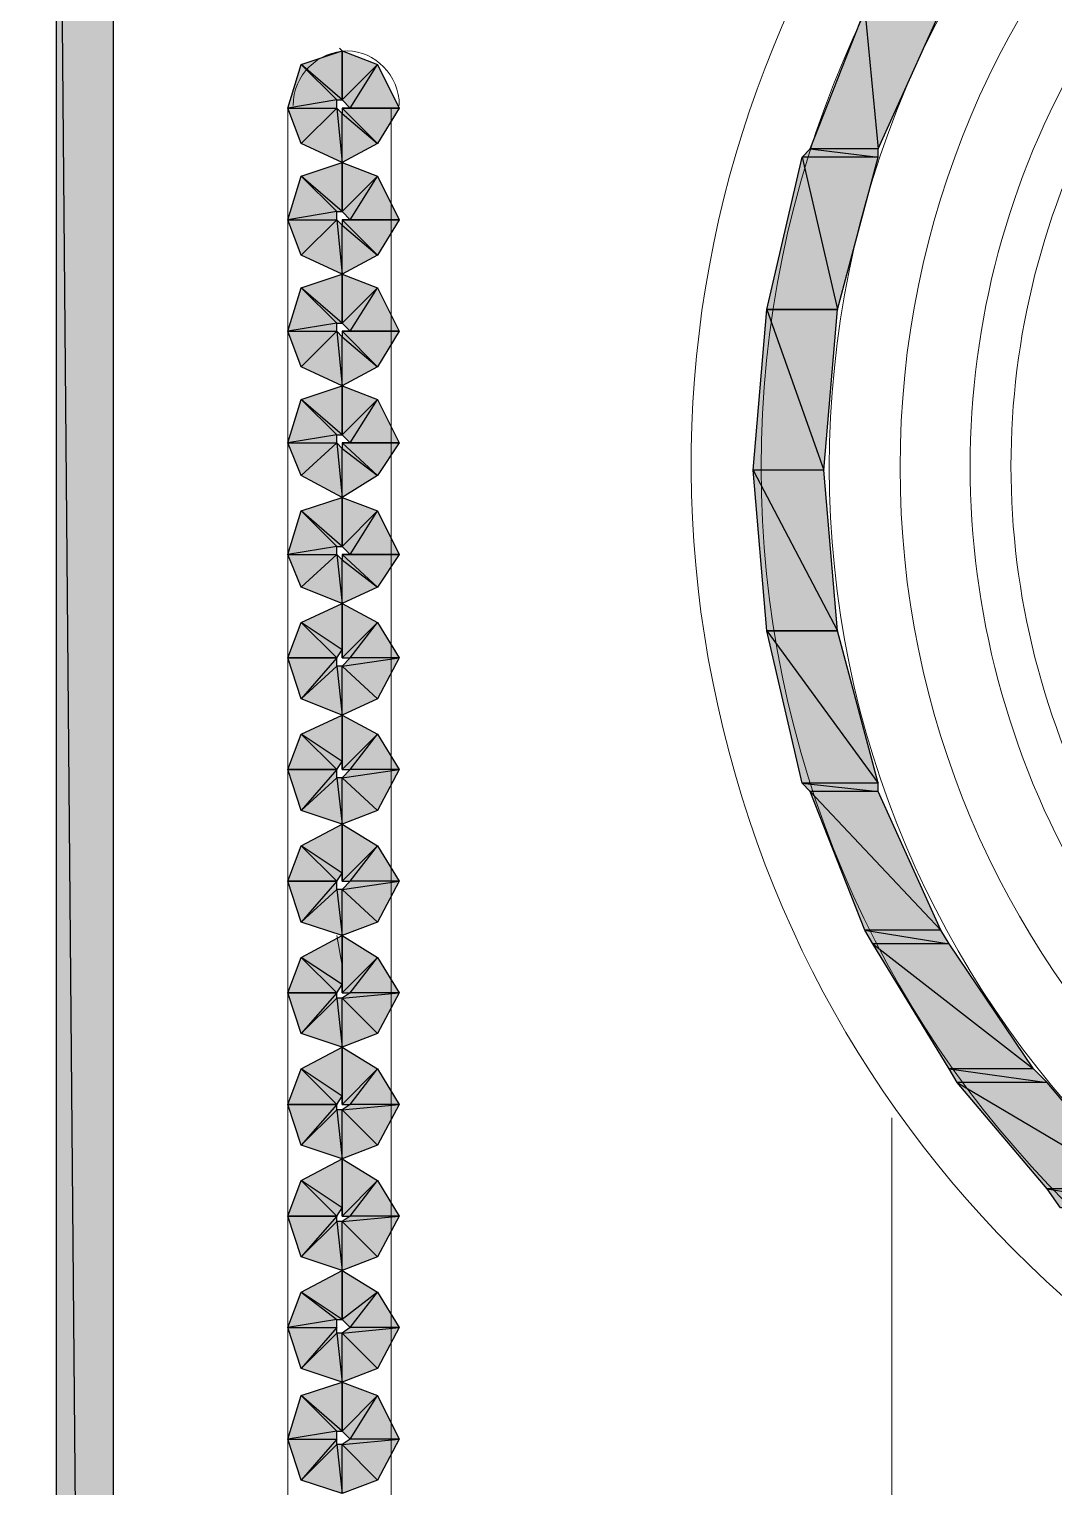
# Model space of a CAD drawing. Header units: millimetres. Extents: x 40 to 176, y -32 to 59.
# Drawn here: x 102.67 to 103.196, y 3.646 to 4.394 of the extents above; entities that cross this region are included whole.
import ezdxf

# ---------------------------------------------------------------- set-up
doc = ezdxf.new("R2010")
doc.units = ezdxf.units.MM
doc.layers.add('15 - Quadro de medição', color=6, linetype='Continuous')

msp = doc.modelspace()

# ---------------------------------------------------------------- hatches: boundary and pattern name
at = {"layer": '15 - Quadro de medição', "true_color": 0x000007}
h = msp.add_hatch(color=7, dxfattribs=at)
h.paths.add_polyline_path([(102.71339, 4.72901), (102.68406, 4.72901), (102.71339, 1.38517)])
h.paths.add_polyline_path([(102.68406, 4.72901), (102.71339, 1.38517), (102.68406, 1.38517)])
h = msp.add_hatch(color=7, dxfattribs=at)
h.paths.add_polyline_path([(103.138, 4.40357), (103.0989, 4.40357), (103.10588, 4.33233)])
h.paths.add_polyline_path([(103.0989, 4.40357), (103.10588, 4.33233), (103.07096, 4.33233)])
h = msp.add_hatch(color=7, dxfattribs=at)
h.paths.add_polyline_path([(102.83072, 4.38262), (102.83072, 4.35747), (102.80977, 4.37563)])
h.paths.add_polyline_path([(102.83072, 4.35747), (102.80977, 4.37563), (102.82792, 4.35747)])
h.paths.add_polyline_path([(102.80977, 4.37563), (102.82792, 4.35747), (102.80278, 4.35328)])
h.paths.add_polyline_path([(102.82792, 4.35747), (102.80278, 4.35328), (102.82792, 4.35328)])
h.paths.add_polyline_path([(102.80278, 4.35328), (102.82792, 4.35328), (102.80977, 4.33513)])
h = msp.add_hatch(color=7, dxfattribs=at)
h.paths.add_polyline_path([(102.86005, 4.35328), (102.83491, 4.35328), (102.84888, 4.37563)])
h.paths.add_polyline_path([(102.83491, 4.35328), (102.84888, 4.37563), (102.83072, 4.35747)])
h.paths.add_polyline_path([(102.84888, 4.37563), (102.83072, 4.35747), (102.83072, 4.38262)])
h = msp.add_hatch(color=7, dxfattribs=at)
h.paths.add_polyline_path([(102.80977, 4.33513), (102.82792, 4.35328), (102.83072, 4.32535)])
h.paths.add_polyline_path([(102.82792, 4.35328), (102.83072, 4.32535), (102.83072, 4.35049)])
h.paths.add_polyline_path([(102.83072, 4.32535), (102.83072, 4.35049), (102.84888, 4.33513)])
h.paths.add_polyline_path([(102.83072, 4.35049), (102.84888, 4.33513), (102.83072, 4.35328)])
h.paths.add_polyline_path([(102.84888, 4.33513), (102.83072, 4.35328), (102.86005, 4.35328)])
h.paths.add_polyline_path([(102.83072, 4.35328), (102.86005, 4.35328), (102.83491, 4.35328)])
h = msp.add_hatch(color=7, dxfattribs=at)
h.paths.add_polyline_path([(103.10588, 4.33233), (103.07096, 4.33233), (103.10588, 4.32814)])
h.paths.add_polyline_path([(103.07096, 4.33233), (103.10588, 4.32814), (103.06677, 4.32814)])
h = msp.add_hatch(color=7, dxfattribs=at)
h.paths.add_polyline_path([(102.83072, 4.32535), (102.83072, 4.30021), (102.80977, 4.31837)])
h.paths.add_polyline_path([(102.83072, 4.30021), (102.80977, 4.31837), (102.82792, 4.30021)])
h.paths.add_polyline_path([(102.80977, 4.31837), (102.82792, 4.30021), (102.80278, 4.29602)])
h.paths.add_polyline_path([(102.82792, 4.30021), (102.80278, 4.29602), (102.82792, 4.29602)])
h.paths.add_polyline_path([(102.80278, 4.29602), (102.82792, 4.29602), (102.80977, 4.27786)])
h = msp.add_hatch(color=7, dxfattribs=at)
h.paths.add_polyline_path([(102.86005, 4.29602), (102.83491, 4.29602), (102.84888, 4.31837)])
h.paths.add_polyline_path([(102.83491, 4.29602), (102.84888, 4.31837), (102.83072, 4.30021)])
h.paths.add_polyline_path([(102.84888, 4.31837), (102.83072, 4.30021), (102.83072, 4.32535)])
h = msp.add_hatch(color=7, dxfattribs=at)
h.paths.add_polyline_path([(103.10588, 4.32814), (103.06677, 4.32814), (103.08493, 4.24992)])
h.paths.add_polyline_path([(103.06677, 4.32814), (103.08493, 4.24992), (103.04861, 4.24992)])
h = msp.add_hatch(color=7, dxfattribs=at)
h.paths.add_polyline_path([(102.80977, 4.27786), (102.82792, 4.29602), (102.83072, 4.26808)])
h.paths.add_polyline_path([(102.82792, 4.29602), (102.83072, 4.26808), (102.83072, 4.29322)])
h.paths.add_polyline_path([(102.83072, 4.26808), (102.83072, 4.29322), (102.84888, 4.27786)])
h.paths.add_polyline_path([(102.83072, 4.29322), (102.84888, 4.27786), (102.83072, 4.29602)])
h.paths.add_polyline_path([(102.84888, 4.27786), (102.83072, 4.29602), (102.86005, 4.29602)])
h.paths.add_polyline_path([(102.83072, 4.29602), (102.86005, 4.29602), (102.83491, 4.29602)])
h = msp.add_hatch(color=7, dxfattribs=at)
h.paths.add_polyline_path([(102.83072, 4.26808), (102.83072, 4.24294), (102.80977, 4.2611)])
h.paths.add_polyline_path([(102.83072, 4.24294), (102.80977, 4.2611), (102.82792, 4.24294)])
h.paths.add_polyline_path([(102.80977, 4.2611), (102.82792, 4.24294), (102.80278, 4.23875)])
h.paths.add_polyline_path([(102.82792, 4.24294), (102.80278, 4.23875), (102.82792, 4.23875)])
h.paths.add_polyline_path([(102.80278, 4.23875), (102.82792, 4.23875), (102.80977, 4.22059)])
h = msp.add_hatch(color=7, dxfattribs=at)
h.paths.add_polyline_path([(102.86005, 4.23875), (102.83491, 4.23875), (102.84888, 4.2611)])
h.paths.add_polyline_path([(102.83491, 4.23875), (102.84888, 4.2611), (102.83072, 4.24294)])
h.paths.add_polyline_path([(102.84888, 4.2611), (102.83072, 4.24294), (102.83072, 4.26808)])
h = msp.add_hatch(color=7, dxfattribs=at)
h.paths.add_polyline_path([(103.08493, 4.24992), (103.04861, 4.24992), (103.07794, 4.16752)])
h.paths.add_polyline_path([(103.04861, 4.24992), (103.07794, 4.16752), (103.04163, 4.16752)])
h = msp.add_hatch(color=7, dxfattribs=at)
h.paths.add_polyline_path([(102.80977, 4.22059), (102.82792, 4.23875), (102.83072, 4.21082)])
h.paths.add_polyline_path([(102.82792, 4.23875), (102.83072, 4.21082), (102.83072, 4.23596)])
h.paths.add_polyline_path([(102.83072, 4.21082), (102.83072, 4.23596), (102.84888, 4.22059)])
h.paths.add_polyline_path([(102.83072, 4.23596), (102.84888, 4.22059), (102.83072, 4.23875)])
h.paths.add_polyline_path([(102.84888, 4.22059), (102.83072, 4.23875), (102.86005, 4.23875)])
h.paths.add_polyline_path([(102.83072, 4.23875), (102.86005, 4.23875), (102.83491, 4.23875)])
h = msp.add_hatch(color=7, dxfattribs=at)
h.paths.add_polyline_path([(102.83072, 4.21082), (102.83072, 4.18567), (102.80977, 4.20383)])
h.paths.add_polyline_path([(102.83072, 4.18567), (102.80977, 4.20383), (102.82792, 4.18567)])
h.paths.add_polyline_path([(102.80977, 4.20383), (102.82792, 4.18567), (102.80278, 4.18148)])
h.paths.add_polyline_path([(102.82792, 4.18567), (102.80278, 4.18148), (102.82792, 4.18148)])
h.paths.add_polyline_path([(102.80278, 4.18148), (102.82792, 4.18148), (102.80977, 4.16472)])
h = msp.add_hatch(color=7, dxfattribs=at)
h.paths.add_polyline_path([(102.86005, 4.18148), (102.83491, 4.18148), (102.84888, 4.20383)])
h.paths.add_polyline_path([(102.83491, 4.18148), (102.84888, 4.20383), (102.83072, 4.18567)])
h.paths.add_polyline_path([(102.84888, 4.20383), (102.83072, 4.18567), (102.83072, 4.21082)])
h = msp.add_hatch(color=7, dxfattribs=at)
h.paths.add_polyline_path([(102.80977, 4.16472), (102.82792, 4.18148), (102.83072, 4.15355)])
h.paths.add_polyline_path([(102.82792, 4.18148), (102.83072, 4.15355), (102.83072, 4.17869)])
h.paths.add_polyline_path([(102.83072, 4.15355), (102.83072, 4.17869), (102.84888, 4.16472)])
h.paths.add_polyline_path([(102.83072, 4.17869), (102.84888, 4.16472), (102.83072, 4.18148)])
h.paths.add_polyline_path([(102.84888, 4.16472), (102.83072, 4.18148), (102.86005, 4.18148)])
h.paths.add_polyline_path([(102.83072, 4.18148), (102.86005, 4.18148), (102.83491, 4.18148)])
h = msp.add_hatch(color=7, dxfattribs=at)
h.paths.add_polyline_path([(103.07794, 4.16752), (103.04163, 4.16752), (103.08493, 4.08511)])
h.paths.add_polyline_path([(103.04163, 4.16752), (103.08493, 4.08511), (103.04861, 4.08511)])
h = msp.add_hatch(color=7, dxfattribs=at)
h.paths.add_polyline_path([(102.83072, 4.15355), (102.83072, 4.12841), (102.80977, 4.14656)])
h.paths.add_polyline_path([(102.83072, 4.12841), (102.80977, 4.14656), (102.82792, 4.12841)])
h.paths.add_polyline_path([(102.80977, 4.14656), (102.82792, 4.12841), (102.80278, 4.12422)])
h.paths.add_polyline_path([(102.82792, 4.12841), (102.80278, 4.12422), (102.82792, 4.12422)])
h.paths.add_polyline_path([(102.80278, 4.12422), (102.82792, 4.12422), (102.80977, 4.10746)])
h = msp.add_hatch(color=7, dxfattribs=at)
h.paths.add_polyline_path([(102.86005, 4.12422), (102.83491, 4.12422), (102.84888, 4.14656)])
h.paths.add_polyline_path([(102.83491, 4.12422), (102.84888, 4.14656), (102.83072, 4.12841)])
h.paths.add_polyline_path([(102.84888, 4.14656), (102.83072, 4.12841), (102.83072, 4.15355)])
h = msp.add_hatch(color=7, dxfattribs=at)
h.paths.add_polyline_path([(102.80977, 4.10746), (102.82792, 4.12422), (102.83072, 4.09907)])
h.paths.add_polyline_path([(102.82792, 4.12422), (102.83072, 4.09907), (102.83072, 4.12142)])
h.paths.add_polyline_path([(102.83072, 4.09907), (102.83072, 4.12142), (102.84888, 4.10746)])
h.paths.add_polyline_path([(102.83072, 4.12142), (102.84888, 4.10746), (102.83072, 4.12422)])
h.paths.add_polyline_path([(102.84888, 4.10746), (102.83072, 4.12422), (102.86005, 4.12422)])
h.paths.add_polyline_path([(102.83072, 4.12422), (102.86005, 4.12422), (102.83491, 4.12422)])
h = msp.add_hatch(color=7, dxfattribs=at)
h.paths.add_polyline_path([(102.86005, 4.07114), (102.83491, 4.07114), (102.84888, 4.0893)])
h.paths.add_polyline_path([(102.83491, 4.07114), (102.84888, 4.0893), (102.83072, 4.07114)])
h.paths.add_polyline_path([(102.84888, 4.0893), (102.83072, 4.07114), (102.83072, 4.09907)])
h.paths.add_polyline_path([(102.83072, 4.07114), (102.83072, 4.09907), (102.83072, 4.07533)])
h.paths.add_polyline_path([(102.83072, 4.09907), (102.83072, 4.07533), (102.80977, 4.0893)])
h.paths.add_polyline_path([(102.83072, 4.07533), (102.80977, 4.0893), (102.82792, 4.07114)])
h.paths.add_polyline_path([(102.80977, 4.0893), (102.82792, 4.07114), (102.80278, 4.07114)])
h = msp.add_hatch(color=7, dxfattribs=at)
h.paths.add_polyline_path([(103.08493, 4.08511), (103.04861, 4.08511), (103.10588, 4.00689)])
h.paths.add_polyline_path([(103.04861, 4.08511), (103.10588, 4.00689), (103.06677, 4.00689)])
h = msp.add_hatch(color=7, dxfattribs=at)
h.paths.add_polyline_path([(102.80278, 4.07114), (102.82792, 4.07114), (102.80977, 4.05019)])
h.paths.add_polyline_path([(102.82792, 4.07114), (102.80977, 4.05019), (102.82792, 4.06695)])
h.paths.add_polyline_path([(102.80977, 4.05019), (102.82792, 4.06695), (102.83072, 4.04181)])
h.paths.add_polyline_path([(102.82792, 4.06695), (102.83072, 4.04181), (102.83072, 4.06695)])
h.paths.add_polyline_path([(102.83072, 4.04181), (102.83072, 4.06695), (102.84888, 4.05019)])
h = msp.add_hatch(color=7, dxfattribs=at)
h.paths.add_polyline_path([(102.84888, 4.05019), (102.83072, 4.06695), (102.86005, 4.07114)])
h.paths.add_polyline_path([(102.83072, 4.06695), (102.86005, 4.07114), (102.83491, 4.07114)])
h = msp.add_hatch(color=7, dxfattribs=at)
h.paths.add_polyline_path([(102.86005, 4.01387), (102.83491, 4.01387), (102.84888, 4.03203)])
h.paths.add_polyline_path([(102.83491, 4.01387), (102.84888, 4.03203), (102.83072, 4.01387)])
h.paths.add_polyline_path([(102.84888, 4.03203), (102.83072, 4.01387), (102.83072, 4.04181)])
h.paths.add_polyline_path([(102.83072, 4.01387), (102.83072, 4.04181), (102.83072, 4.01806)])
h.paths.add_polyline_path([(102.83072, 4.04181), (102.83072, 4.01806), (102.80977, 4.03203)])
h.paths.add_polyline_path([(102.83072, 4.01806), (102.80977, 4.03203), (102.82792, 4.01387)])
h.paths.add_polyline_path([(102.80977, 4.03203), (102.82792, 4.01387), (102.80278, 4.01387)])
h = msp.add_hatch(color=7, dxfattribs=at)
h.paths.add_polyline_path([(102.80278, 4.01387), (102.82792, 4.01387), (102.80977, 3.99292)])
h.paths.add_polyline_path([(102.82792, 4.01387), (102.80977, 3.99292), (102.82792, 4.00968)])
h.paths.add_polyline_path([(102.80977, 3.99292), (102.82792, 4.00968), (102.83072, 3.98594)])
h.paths.add_polyline_path([(102.82792, 4.00968), (102.83072, 3.98594), (102.83072, 4.00968)])
h.paths.add_polyline_path([(102.83072, 3.98594), (102.83072, 4.00968), (102.84888, 3.99292)])
h = msp.add_hatch(color=7, dxfattribs=at)
h.paths.add_polyline_path([(102.84888, 3.99292), (102.83072, 4.00968), (102.86005, 4.01387)])
h.paths.add_polyline_path([(102.83072, 4.00968), (102.86005, 4.01387), (102.83491, 4.01387)])
h = msp.add_hatch(color=7, dxfattribs=at)
h.paths.add_polyline_path([(103.10588, 4.00689), (103.06677, 4.00689), (103.10588, 4.0027)])
h.paths.add_polyline_path([(103.06677, 4.00689), (103.10588, 4.0027), (103.07096, 4.0027)])
h = msp.add_hatch(color=7, dxfattribs=at)
h.paths.add_polyline_path([(103.10588, 4.0027), (103.07096, 4.0027), (103.138, 3.93146)])
h.paths.add_polyline_path([(103.07096, 4.0027), (103.138, 3.93146), (103.0989, 3.93146)])
h = msp.add_hatch(color=7, dxfattribs=at)
h.paths.add_polyline_path([(102.86005, 3.95661), (102.83491, 3.95661), (102.84888, 3.97476)])
h.paths.add_polyline_path([(102.83491, 3.95661), (102.84888, 3.97476), (102.83072, 3.95661)])
h.paths.add_polyline_path([(102.84888, 3.97476), (102.83072, 3.95661), (102.83072, 3.98594)])
h.paths.add_polyline_path([(102.83072, 3.95661), (102.83072, 3.98594), (102.83072, 3.9608)])
h.paths.add_polyline_path([(102.83072, 3.98594), (102.83072, 3.9608), (102.80977, 3.97476)])
h.paths.add_polyline_path([(102.83072, 3.9608), (102.80977, 3.97476), (102.82792, 3.95661)])
h.paths.add_polyline_path([(102.80977, 3.97476), (102.82792, 3.95661), (102.80278, 3.95661)])
h = msp.add_hatch(color=7, dxfattribs=at)
h.paths.add_polyline_path([(102.80278, 3.95661), (102.82792, 3.95661), (102.80977, 3.93565)])
h.paths.add_polyline_path([(102.82792, 3.95661), (102.80977, 3.93565), (102.82792, 3.95241)])
h.paths.add_polyline_path([(102.80977, 3.93565), (102.82792, 3.95241), (102.83072, 3.92867)])
h.paths.add_polyline_path([(102.82792, 3.95241), (102.83072, 3.92867), (102.83072, 3.95241)])
h.paths.add_polyline_path([(102.83072, 3.92867), (102.83072, 3.95241), (102.84888, 3.93565)])
h = msp.add_hatch(color=7, dxfattribs=at)
h.paths.add_polyline_path([(102.84888, 3.93565), (102.83072, 3.95241), (102.86005, 3.95661)])
h.paths.add_polyline_path([(102.83072, 3.95241), (102.86005, 3.95661), (102.83491, 3.95661)])
h = msp.add_hatch(color=7, dxfattribs=at)
h.paths.add_polyline_path([(102.86005, 3.89934), (102.83491, 3.89934), (102.84888, 3.9175)])
h.paths.add_polyline_path([(102.83491, 3.89934), (102.84888, 3.9175), (102.83072, 3.89934)])
h.paths.add_polyline_path([(102.84888, 3.9175), (102.83072, 3.89934), (102.83072, 3.92867)])
h.paths.add_polyline_path([(102.83072, 3.89934), (102.83072, 3.92867), (102.83072, 3.90353)])
h.paths.add_polyline_path([(102.83072, 3.92867), (102.83072, 3.90353), (102.80977, 3.9175)])
h.paths.add_polyline_path([(102.83072, 3.90353), (102.80977, 3.9175), (102.82792, 3.89934)])
h.paths.add_polyline_path([(102.80977, 3.9175), (102.82792, 3.89934), (102.80278, 3.89934)])
h = msp.add_hatch(color=7, dxfattribs=at)
h.paths.add_polyline_path([(103.138, 3.93146), (103.0989, 3.93146), (103.1422, 3.92448)])
h.paths.add_polyline_path([(103.0989, 3.93146), (103.1422, 3.92448), (103.10309, 3.92448)])
h = msp.add_hatch(color=7, dxfattribs=at)
h.paths.add_polyline_path([(103.1422, 3.92448), (103.10309, 3.92448), (103.18549, 3.86023)])
h.paths.add_polyline_path([(103.10309, 3.92448), (103.18549, 3.86023), (103.1422, 3.86023)])
h = msp.add_hatch(color=7, dxfattribs=at)
h.paths.add_polyline_path([(102.80278, 3.89934), (102.82792, 3.89934), (102.80977, 3.87839)])
h.paths.add_polyline_path([(102.82792, 3.89934), (102.80977, 3.87839), (102.82792, 3.89654)])
h.paths.add_polyline_path([(102.80977, 3.87839), (102.82792, 3.89654), (102.83072, 3.8714)])
h.paths.add_polyline_path([(102.82792, 3.89654), (102.83072, 3.8714), (102.83072, 3.89654)])
h.paths.add_polyline_path([(102.83072, 3.8714), (102.83072, 3.89654), (102.84888, 3.87839)])
h = msp.add_hatch(color=7, dxfattribs=at)
h.paths.add_polyline_path([(102.84888, 3.87839), (102.83072, 3.89654), (102.86005, 3.89934)])
h.paths.add_polyline_path([(102.83072, 3.89654), (102.86005, 3.89934), (102.83491, 3.89934)])
h = msp.add_hatch(color=7, dxfattribs=at)
h.paths.add_polyline_path([(102.86005, 3.84207), (102.83491, 3.84207), (102.84888, 3.86023)])
h.paths.add_polyline_path([(102.83491, 3.84207), (102.84888, 3.86023), (102.83072, 3.84207)])
h.paths.add_polyline_path([(102.84888, 3.86023), (102.83072, 3.84207), (102.83072, 3.8714)])
h.paths.add_polyline_path([(102.83072, 3.84207), (102.83072, 3.8714), (102.83072, 3.84626)])
h.paths.add_polyline_path([(102.83072, 3.8714), (102.83072, 3.84626), (102.80977, 3.86023)])
h.paths.add_polyline_path([(102.83072, 3.84626), (102.80977, 3.86023), (102.82792, 3.84207)])
h.paths.add_polyline_path([(102.80977, 3.86023), (102.82792, 3.84207), (102.80278, 3.84207)])
h = msp.add_hatch(color=7, dxfattribs=at)
h.paths.add_polyline_path([(103.18549, 3.86023), (103.1422, 3.86023), (103.19248, 3.85325)])
h.paths.add_polyline_path([(103.1422, 3.86023), (103.19248, 3.85325), (103.14639, 3.85325)])
h = msp.add_hatch(color=7, dxfattribs=at)
h.paths.add_polyline_path([(103.19248, 3.85325), (103.14639, 3.85325), (103.23857, 3.79877)])
h.paths.add_polyline_path([(103.14639, 3.85325), (103.23857, 3.79877), (103.19248, 3.79877)])
h = msp.add_hatch(color=7, dxfattribs=at)
h.paths.add_polyline_path([(102.80278, 3.84207), (102.82792, 3.84207), (102.80977, 3.82112)])
h.paths.add_polyline_path([(102.82792, 3.84207), (102.80977, 3.82112), (102.82792, 3.83928)])
h.paths.add_polyline_path([(102.80977, 3.82112), (102.82792, 3.83928), (102.83072, 3.81414)])
h.paths.add_polyline_path([(102.82792, 3.83928), (102.83072, 3.81414), (102.83072, 3.83928)])
h.paths.add_polyline_path([(102.83072, 3.81414), (102.83072, 3.83928), (102.84888, 3.82112)])
h = msp.add_hatch(color=7, dxfattribs=at)
h.paths.add_polyline_path([(102.84888, 3.82112), (102.83072, 3.83928), (102.86005, 3.84207)])
h.paths.add_polyline_path([(102.83072, 3.83928), (102.86005, 3.84207), (102.83491, 3.84207)])
h = msp.add_hatch(color=7, dxfattribs=at)
h.paths.add_polyline_path([(102.86005, 3.7848), (102.83491, 3.7848), (102.84888, 3.80296)])
h.paths.add_polyline_path([(102.83491, 3.7848), (102.84888, 3.80296), (102.83072, 3.7848)])
h.paths.add_polyline_path([(102.84888, 3.80296), (102.83072, 3.7848), (102.83072, 3.81414)])
h.paths.add_polyline_path([(102.83072, 3.7848), (102.83072, 3.81414), (102.83072, 3.78899)])
h.paths.add_polyline_path([(102.83072, 3.81414), (102.83072, 3.78899), (102.80977, 3.80296)])
h.paths.add_polyline_path([(102.83072, 3.78899), (102.80977, 3.80296), (102.82792, 3.7848)])
h.paths.add_polyline_path([(102.80977, 3.80296), (102.82792, 3.7848), (102.80278, 3.7848)])
h = msp.add_hatch(color=7, dxfattribs=at)
h.paths.add_polyline_path([(103.23857, 3.79877), (103.19248, 3.79877), (103.25254, 3.78899)])
h.paths.add_polyline_path([(103.19248, 3.79877), (103.25254, 3.78899), (103.19946, 3.78899)])
h = msp.add_hatch(color=7, dxfattribs=at)
h.paths.add_polyline_path([(102.80278, 3.7848), (102.82792, 3.7848), (102.80977, 3.76385)])
h.paths.add_polyline_path([(102.82792, 3.7848), (102.80977, 3.76385), (102.82792, 3.78201)])
h.paths.add_polyline_path([(102.80977, 3.76385), (102.82792, 3.78201), (102.83072, 3.75687)])
h.paths.add_polyline_path([(102.82792, 3.78201), (102.83072, 3.75687), (102.83072, 3.78201)])
h.paths.add_polyline_path([(102.83072, 3.75687), (102.83072, 3.78201), (102.84888, 3.76385)])
h = msp.add_hatch(color=7, dxfattribs=at)
h.paths.add_polyline_path([(102.84888, 3.76385), (102.83072, 3.78201), (102.86005, 3.7848)])
h.paths.add_polyline_path([(102.83072, 3.78201), (102.86005, 3.7848), (102.83491, 3.7848)])
h = msp.add_hatch(color=7, dxfattribs=at)
h.paths.add_polyline_path([(102.83072, 3.75687), (102.83072, 3.73173), (102.80977, 3.74569)])
h.paths.add_polyline_path([(102.83072, 3.73173), (102.80977, 3.74569), (102.82792, 3.73173)])
h.paths.add_polyline_path([(102.80977, 3.74569), (102.82792, 3.73173), (102.80278, 3.72754)])
h.paths.add_polyline_path([(102.82792, 3.73173), (102.80278, 3.72754), (102.82792, 3.72754)])
h.paths.add_polyline_path([(102.80278, 3.72754), (102.82792, 3.72754), (102.80977, 3.70659)])
h.paths.add_polyline_path([(102.82792, 3.72754), (102.80977, 3.70659), (102.82792, 3.72474)])
h.paths.add_polyline_path([(102.80977, 3.70659), (102.82792, 3.72474), (102.83072, 3.6996)])
h.paths.add_polyline_path([(102.82792, 3.72474), (102.83072, 3.6996), (102.83072, 3.72474)])
h.paths.add_polyline_path([(102.83072, 3.6996), (102.83072, 3.72474), (102.84888, 3.70659)])
h = msp.add_hatch(color=7, dxfattribs=at)
h.paths.add_polyline_path([(102.86005, 3.72754), (102.83491, 3.72754), (102.84888, 3.74569)])
h.paths.add_polyline_path([(102.83491, 3.72754), (102.84888, 3.74569), (102.83072, 3.73173)])
h.paths.add_polyline_path([(102.84888, 3.74569), (102.83072, 3.73173), (102.83072, 3.75687)])
h = msp.add_hatch(color=7, dxfattribs=at)
h.paths.add_polyline_path([(102.84888, 3.70659), (102.83072, 3.72474), (102.86005, 3.72754)])
h.paths.add_polyline_path([(102.83072, 3.72474), (102.86005, 3.72754), (102.83491, 3.72754)])
h = msp.add_hatch(color=7, dxfattribs=at)
h.paths.add_polyline_path([(102.83072, 3.6996), (102.83072, 3.67446), (102.80977, 3.69262)])
h.paths.add_polyline_path([(102.83072, 3.67446), (102.80977, 3.69262), (102.82792, 3.67446)])
h.paths.add_polyline_path([(102.80977, 3.69262), (102.82792, 3.67446), (102.80278, 3.67027)])
h.paths.add_polyline_path([(102.82792, 3.67446), (102.80278, 3.67027), (102.82792, 3.67027)])
h.paths.add_polyline_path([(102.80278, 3.67027), (102.82792, 3.67027), (102.80977, 3.64932)])
h.paths.add_polyline_path([(102.82792, 3.67027), (102.80977, 3.64932), (102.82792, 3.66748)])
h.paths.add_polyline_path([(102.80977, 3.64932), (102.82792, 3.66748), (102.83072, 3.64233)])
h.paths.add_polyline_path([(102.82792, 3.66748), (102.83072, 3.64233), (102.83072, 3.66748)])
h.paths.add_polyline_path([(102.83072, 3.64233), (102.83072, 3.66748), (102.84888, 3.64932)])
h = msp.add_hatch(color=7, dxfattribs=at)
h.paths.add_polyline_path([(102.86005, 3.67027), (102.83491, 3.67027), (102.84888, 3.69262)])
h.paths.add_polyline_path([(102.83491, 3.67027), (102.84888, 3.69262), (102.83072, 3.67446)])
h.paths.add_polyline_path([(102.84888, 3.69262), (102.83072, 3.67446), (102.83072, 3.6996)])
h = msp.add_hatch(color=7, dxfattribs=at)
h.paths.add_polyline_path([(102.84888, 3.64932), (102.83072, 3.66748), (102.86005, 3.67027)])
h.paths.add_polyline_path([(102.83072, 3.66748), (102.86005, 3.67027), (102.83491, 3.67027)])

# ---------------------------------------------------------------- linework, layer by layer
at = {"layer": '15 - Quadro de medição', "color": 7, "linetype": 'Continuous', "lineweight": 20, "true_color": 0x000007}
for points in [[(102.71339, 1.38517), (102.71339, 4.94411), (102.71339, 4.94411)], [(102.68406, 4.72901), (102.68406, 1.38517), (102.71339, 1.38517), (102.67009, 1.38517)], [(102.83072, 4.38262), (102.82932, 4.38401), (102.82932, 4.38401)], [(102.80278, 3.44539), (102.80278, 4.35328), (102.80278, 4.35328)], [(102.85586, 4.35328), (102.85586, 3.44539), (102.85586, 3.44539)], [(102.83072, 3.91331), (102.82792, 3.92867), (102.82792, 3.92867)], [(103.11286, 3.49148), (103.11286, 3.83509), (103.11286, 3.83509)]]:
    msp.add_lwpolyline(points, dxfattribs=at)
at = {"layer": '15 - Quadro de medição', "color": 7, "linetype": 'Continuous', "lineweight": -2, "true_color": 0x000007}
for points in [[(102.71339, 4.72901), (102.68406, 4.72901), (102.71339, 1.38517)], [(102.68406, 4.72901), (102.71339, 1.38517), (102.68406, 1.38517)], [(103.0989, 4.40357), (103.10588, 4.33233), (103.07096, 4.33233)], [(103.138, 4.40357), (103.0989, 4.40357), (103.10588, 4.33233)], [(102.80977, 4.37563), (102.82792, 4.35747), (102.80278, 4.35328)], [(102.83072, 4.38262), (102.83072, 4.35747), (102.80977, 4.37563)], [(102.83072, 4.35747), (102.80977, 4.37563), (102.82792, 4.35747)], [(102.84888, 4.37563), (102.83072, 4.35747), (102.83072, 4.38262)], [(102.83491, 4.35328), (102.84888, 4.37563), (102.83072, 4.35747)], [(102.86005, 4.35328), (102.83491, 4.35328), (102.84888, 4.37563)], [(102.82792, 4.35747), (102.80278, 4.35328), (102.82792, 4.35328)], [(102.80278, 4.35328), (102.82792, 4.35328), (102.80977, 4.33513)], [(102.80977, 4.33513), (102.82792, 4.35328), (102.83072, 4.32535)], [(102.82792, 4.35328), (102.83072, 4.32535), (102.83072, 4.35049)], [(102.83072, 4.35049), (102.84888, 4.33513), (102.83072, 4.35328)], [(102.84888, 4.33513), (102.83072, 4.35328), (102.86005, 4.35328)], [(102.83072, 4.35328), (102.86005, 4.35328), (102.83491, 4.35328)], [(102.83072, 4.32535), (102.83072, 4.35049), (102.84888, 4.33513)], [(103.07096, 4.33233), (103.10588, 4.32814), (103.06677, 4.32814)], [(103.10588, 4.33233), (103.07096, 4.33233), (103.10588, 4.32814)], [(102.83072, 4.32535), (102.83072, 4.30021), (102.80977, 4.31837)], [(102.84888, 4.31837), (102.83072, 4.30021), (102.83072, 4.32535)], [(103.06677, 4.32814), (103.08493, 4.24992), (103.04861, 4.24992)], [(103.10588, 4.32814), (103.06677, 4.32814), (103.08493, 4.24992)], [(102.80977, 4.31837), (102.82792, 4.30021), (102.80278, 4.29602)], [(102.83072, 4.30021), (102.80977, 4.31837), (102.82792, 4.30021)], [(102.83491, 4.29602), (102.84888, 4.31837), (102.83072, 4.30021)], [(102.86005, 4.29602), (102.83491, 4.29602), (102.84888, 4.31837)], [(102.82792, 4.30021), (102.80278, 4.29602), (102.82792, 4.29602)], [(102.80278, 4.29602), (102.82792, 4.29602), (102.80977, 4.27786)], [(102.80977, 4.27786), (102.82792, 4.29602), (102.83072, 4.26808)], [(102.82792, 4.29602), (102.83072, 4.26808), (102.83072, 4.29322)], [(102.83072, 4.29322), (102.84888, 4.27786), (102.83072, 4.29602)], [(102.84888, 4.27786), (102.83072, 4.29602), (102.86005, 4.29602)], [(102.83072, 4.29602), (102.86005, 4.29602), (102.83491, 4.29602)], [(102.83072, 4.26808), (102.83072, 4.29322), (102.84888, 4.27786)], [(102.83072, 4.26808), (102.83072, 4.24294), (102.80977, 4.2611)], [(102.84888, 4.2611), (102.83072, 4.24294), (102.83072, 4.26808)], [(102.80977, 4.2611), (102.82792, 4.24294), (102.80278, 4.23875)], [(102.83072, 4.24294), (102.80977, 4.2611), (102.82792, 4.24294)], [(102.83491, 4.23875), (102.84888, 4.2611), (102.83072, 4.24294)], [(102.86005, 4.23875), (102.83491, 4.23875), (102.84888, 4.2611)], [(103.04861, 4.24992), (103.07794, 4.16752), (103.04163, 4.16752)], [(103.04861, 4.24992), (103.08493, 4.24992), (103.08493, 4.24992)], [(103.08493, 4.24992), (103.08493, 4.24992), (103.04861, 4.24992)], [(103.08493, 4.24992), (103.04861, 4.24992), (103.07794, 4.16752)], [(102.82792, 4.24294), (102.80278, 4.23875), (102.82792, 4.23875)], [(102.80278, 4.23875), (102.82792, 4.23875), (102.80977, 4.22059)], [(102.80977, 4.22059), (102.82792, 4.23875), (102.83072, 4.21082)], [(102.82792, 4.23875), (102.83072, 4.21082), (102.83072, 4.23596)], [(102.83072, 4.23596), (102.84888, 4.22059), (102.83072, 4.23875)], [(102.84888, 4.22059), (102.83072, 4.23875), (102.86005, 4.23875)], [(102.83072, 4.23875), (102.86005, 4.23875), (102.83491, 4.23875)], [(102.83072, 4.21082), (102.83072, 4.23596), (102.84888, 4.22059)], [(102.80977, 4.20383), (102.82792, 4.18567), (102.80278, 4.18148)], [(102.83072, 4.21082), (102.83072, 4.18567), (102.80977, 4.20383)], [(102.83072, 4.18567), (102.80977, 4.20383), (102.82792, 4.18567)], [(102.84888, 4.20383), (102.83072, 4.18567), (102.83072, 4.21082)], [(102.83491, 4.18148), (102.84888, 4.20383), (102.83072, 4.18567)], [(102.86005, 4.18148), (102.83491, 4.18148), (102.84888, 4.20383)], [(102.82792, 4.18567), (102.80278, 4.18148), (102.82792, 4.18148)], [(102.80278, 4.18148), (102.82792, 4.18148), (102.80977, 4.16472)], [(102.80977, 4.16472), (102.82792, 4.18148), (102.83072, 4.15355)], [(102.82792, 4.18148), (102.83072, 4.15355), (102.83072, 4.17869)], [(102.83072, 4.17869), (102.84888, 4.16472), (102.83072, 4.18148)], [(102.84888, 4.16472), (102.83072, 4.18148), (102.86005, 4.18148)], [(102.83072, 4.18148), (102.86005, 4.18148), (102.83491, 4.18148)], [(102.83072, 4.15355), (102.83072, 4.17869), (102.84888, 4.16472)], [(103.07794, 4.16752), (103.04163, 4.16752), (103.08493, 4.08511)], [(103.04163, 4.16752), (103.08493, 4.08511), (103.04861, 4.08511)], [(102.83072, 4.15355), (102.83072, 4.12841), (102.80977, 4.14656)], [(102.84888, 4.14656), (102.83072, 4.12841), (102.83072, 4.15355)], [(102.80977, 4.14656), (102.82792, 4.12841), (102.80278, 4.12422)], [(102.83072, 4.12841), (102.80977, 4.14656), (102.82792, 4.12841)], [(102.83491, 4.12422), (102.84888, 4.14656), (102.83072, 4.12841)], [(102.86005, 4.12422), (102.83491, 4.12422), (102.84888, 4.14656)], [(102.82792, 4.12841), (102.80278, 4.12422), (102.82792, 4.12422)], [(102.80278, 4.12422), (102.82792, 4.12422), (102.80977, 4.10746)], [(102.80977, 4.10746), (102.82792, 4.12422), (102.83072, 4.09907)], [(102.82792, 4.12422), (102.83072, 4.09907), (102.83072, 4.12142)], [(102.83072, 4.12142), (102.84888, 4.10746), (102.83072, 4.12422)], [(102.84888, 4.10746), (102.83072, 4.12422), (102.86005, 4.12422)], [(102.83072, 4.12422), (102.86005, 4.12422), (102.83491, 4.12422)], [(102.83072, 4.09907), (102.83072, 4.12142), (102.84888, 4.10746)], [(102.83072, 4.09907), (102.83072, 4.07533), (102.80977, 4.0893)], [(102.84888, 4.0893), (102.83072, 4.07114), (102.83072, 4.09907)], [(102.83072, 4.07114), (102.83072, 4.09907), (102.83072, 4.07533)], [(102.80977, 4.0893), (102.82792, 4.07114), (102.80278, 4.07114)], [(102.83072, 4.07533), (102.80977, 4.0893), (102.82792, 4.07114)], [(102.83491, 4.07114), (102.84888, 4.0893), (102.83072, 4.07114)], [(102.86005, 4.07114), (102.83491, 4.07114), (102.84888, 4.0893)], [(103.04861, 4.08511), (103.08493, 4.08511), (103.08493, 4.08511)], [(103.08493, 4.08511), (103.08493, 4.08511), (103.04861, 4.08511)], [(103.08493, 4.08511), (103.04861, 4.08511), (103.10588, 4.00689)], [(103.04861, 4.08511), (103.10588, 4.00689), (103.06677, 4.00689)], [(102.80278, 4.07114), (102.82792, 4.07114), (102.80977, 4.05019)], [(102.82792, 4.07114), (102.80977, 4.05019), (102.82792, 4.06695)], [(102.84888, 4.05019), (102.83072, 4.06695), (102.86005, 4.07114)], [(102.83072, 4.06695), (102.86005, 4.07114), (102.83491, 4.07114)], [(102.80977, 4.05019), (102.82792, 4.06695), (102.83072, 4.04181)], [(102.82792, 4.06695), (102.83072, 4.04181), (102.83072, 4.06695)], [(102.83072, 4.04181), (102.83072, 4.06695), (102.84888, 4.05019)], [(102.83072, 4.04181), (102.83072, 4.01806), (102.80977, 4.03203)], [(102.84888, 4.03203), (102.83072, 4.01387), (102.83072, 4.04181)], [(102.83072, 4.01387), (102.83072, 4.04181), (102.83072, 4.01806)], [(102.80977, 4.03203), (102.82792, 4.01387), (102.80278, 4.01387)], [(102.83072, 4.01806), (102.80977, 4.03203), (102.82792, 4.01387)], [(102.83491, 4.01387), (102.84888, 4.03203), (102.83072, 4.01387)], [(102.86005, 4.01387), (102.83491, 4.01387), (102.84888, 4.03203)], [(102.80278, 4.01387), (102.82792, 4.01387), (102.80977, 3.99292)], [(102.82792, 4.01387), (102.80977, 3.99292), (102.82792, 4.00968)], [(102.80977, 3.99292), (102.82792, 4.00968), (102.83072, 3.98594)], [(102.82792, 4.00968), (102.83072, 3.98594), (102.83072, 4.00968)], [(102.84888, 3.99292), (102.83072, 4.00968), (102.86005, 4.01387)], [(102.83072, 4.00968), (102.86005, 4.01387), (102.83491, 4.01387)], [(102.83072, 3.98594), (102.83072, 4.00968), (102.84888, 3.99292)], [(103.10588, 4.00689), (103.06677, 4.00689), (103.10588, 4.0027)], [(103.06677, 4.00689), (103.10588, 4.0027), (103.07096, 4.0027)], [(103.10588, 4.0027), (103.07096, 4.0027), (103.138, 3.93146)], [(103.07096, 4.0027), (103.138, 3.93146), (103.0989, 3.93146)], [(102.83072, 3.98594), (102.83072, 3.9608), (102.80977, 3.97476)], [(102.84888, 3.97476), (102.83072, 3.95661), (102.83072, 3.98594)], [(102.83072, 3.95661), (102.83072, 3.98594), (102.83072, 3.9608)], [(102.80977, 3.97476), (102.82792, 3.95661), (102.80278, 3.95661)], [(102.83072, 3.9608), (102.80977, 3.97476), (102.82792, 3.95661)], [(102.83491, 3.95661), (102.84888, 3.97476), (102.83072, 3.95661)], [(102.86005, 3.95661), (102.83491, 3.95661), (102.84888, 3.97476)], [(102.80278, 3.95661), (102.82792, 3.95661), (102.80977, 3.93565)], [(102.82792, 3.95661), (102.80977, 3.93565), (102.82792, 3.95241)], [(102.80977, 3.93565), (102.82792, 3.95241), (102.83072, 3.92867)], [(102.82792, 3.95241), (102.83072, 3.92867), (102.83072, 3.95241)], [(102.84888, 3.93565), (102.83072, 3.95241), (102.86005, 3.95661)], [(102.83072, 3.95241), (102.86005, 3.95661), (102.83491, 3.95661)], [(102.83072, 3.92867), (102.83072, 3.95241), (102.84888, 3.93565)], [(102.83072, 3.92867), (102.83072, 3.90353), (102.80977, 3.9175)], [(102.84888, 3.9175), (102.83072, 3.89934), (102.83072, 3.92867)], [(102.83072, 3.89934), (102.83072, 3.92867), (102.83072, 3.90353)], [(103.138, 3.93146), (103.0989, 3.93146), (103.1422, 3.92448)], [(103.0989, 3.93146), (103.1422, 3.92448), (103.10309, 3.92448)], [(103.1422, 3.92448), (103.10309, 3.92448), (103.18549, 3.86023)], [(103.10309, 3.92448), (103.18549, 3.86023), (103.1422, 3.86023)], [(102.80977, 3.9175), (102.82792, 3.89934), (102.80278, 3.89934)], [(102.83072, 3.90353), (102.80977, 3.9175), (102.82792, 3.89934)], [(102.83491, 3.89934), (102.84888, 3.9175), (102.83072, 3.89934)], [(102.86005, 3.89934), (102.83491, 3.89934), (102.84888, 3.9175)], [(102.80278, 3.89934), (102.82792, 3.89934), (102.80977, 3.87839)], [(102.82792, 3.89934), (102.80977, 3.87839), (102.82792, 3.89654)], [(102.84888, 3.87839), (102.83072, 3.89654), (102.86005, 3.89934)], [(102.83072, 3.89654), (102.86005, 3.89934), (102.83491, 3.89934)], [(102.80977, 3.87839), (102.82792, 3.89654), (102.83072, 3.8714)], [(102.82792, 3.89654), (102.83072, 3.8714), (102.83072, 3.89654)], [(102.83072, 3.8714), (102.83072, 3.89654), (102.84888, 3.87839)], [(102.83072, 3.8714), (102.83072, 3.84626), (102.80977, 3.86023)], [(102.84888, 3.86023), (102.83072, 3.84207), (102.83072, 3.8714)], [(102.83072, 3.84207), (102.83072, 3.8714), (102.83072, 3.84626)], [(102.80977, 3.86023), (102.82792, 3.84207), (102.80278, 3.84207)], [(102.83072, 3.84626), (102.80977, 3.86023), (102.82792, 3.84207)], [(102.83491, 3.84207), (102.84888, 3.86023), (102.83072, 3.84207)], [(102.86005, 3.84207), (102.83491, 3.84207), (102.84888, 3.86023)], [(103.18549, 3.86023), (103.1422, 3.86023), (103.19248, 3.85325)], [(103.1422, 3.86023), (103.19248, 3.85325), (103.14639, 3.85325)], [(103.19248, 3.85325), (103.14639, 3.85325), (103.23857, 3.79877)], [(103.14639, 3.85325), (103.23857, 3.79877), (103.19248, 3.79877)], [(102.80278, 3.84207), (102.82792, 3.84207), (102.80977, 3.82112)], [(102.82792, 3.84207), (102.80977, 3.82112), (102.82792, 3.83928)], [(102.80977, 3.82112), (102.82792, 3.83928), (102.83072, 3.81414)], [(102.82792, 3.83928), (102.83072, 3.81414), (102.83072, 3.83928)], [(102.84888, 3.82112), (102.83072, 3.83928), (102.86005, 3.84207)], [(102.83072, 3.83928), (102.86005, 3.84207), (102.83491, 3.84207)], [(102.83072, 3.81414), (102.83072, 3.83928), (102.84888, 3.82112)], [(102.83072, 3.81414), (102.83072, 3.78899), (102.80977, 3.80296)], [(102.84888, 3.80296), (102.83072, 3.7848), (102.83072, 3.81414)], [(102.83072, 3.7848), (102.83072, 3.81414), (102.83072, 3.78899)], [(102.80977, 3.80296), (102.82792, 3.7848), (102.80278, 3.7848)], [(102.83072, 3.78899), (102.80977, 3.80296), (102.82792, 3.7848)], [(102.83491, 3.7848), (102.84888, 3.80296), (102.83072, 3.7848)], [(102.86005, 3.7848), (102.83491, 3.7848), (102.84888, 3.80296)], [(103.23857, 3.79877), (103.19248, 3.79877), (103.25254, 3.78899)], [(103.19248, 3.79877), (103.25254, 3.78899), (103.19946, 3.78899)], [(102.80278, 3.7848), (102.82792, 3.7848), (102.80977, 3.76385)], [(102.82792, 3.7848), (102.80977, 3.76385), (102.82792, 3.78201)], [(102.84888, 3.76385), (102.83072, 3.78201), (102.86005, 3.7848)], [(102.83072, 3.78201), (102.86005, 3.7848), (102.83491, 3.7848)], [(102.80977, 3.76385), (102.82792, 3.78201), (102.83072, 3.75687)], [(102.82792, 3.78201), (102.83072, 3.75687), (102.83072, 3.78201)], [(102.83072, 3.75687), (102.83072, 3.78201), (102.84888, 3.76385)], [(102.83072, 3.75687), (102.83072, 3.73173), (102.80977, 3.74569)], [(102.84888, 3.74569), (102.83072, 3.73173), (102.83072, 3.75687)], [(102.80977, 3.74569), (102.82792, 3.73173), (102.80278, 3.72754)], [(102.83072, 3.73173), (102.80977, 3.74569), (102.82792, 3.73173)], [(102.83491, 3.72754), (102.84888, 3.74569), (102.83072, 3.73173)], [(102.86005, 3.72754), (102.83491, 3.72754), (102.84888, 3.74569)], [(102.82792, 3.73173), (102.80278, 3.72754), (102.82792, 3.72754)], [(102.80278, 3.72754), (102.82792, 3.72754), (102.80977, 3.70659)], [(102.82792, 3.72754), (102.80977, 3.70659), (102.82792, 3.72474)], [(102.84888, 3.70659), (102.83072, 3.72474), (102.86005, 3.72754)], [(102.83072, 3.72474), (102.86005, 3.72754), (102.83491, 3.72754)], [(102.80977, 3.70659), (102.82792, 3.72474), (102.83072, 3.6996)], [(102.82792, 3.72474), (102.83072, 3.6996), (102.83072, 3.72474)], [(102.83072, 3.6996), (102.83072, 3.72474), (102.84888, 3.70659)], [(102.83072, 3.6996), (102.83072, 3.67446), (102.80977, 3.69262)], [(102.84888, 3.69262), (102.83072, 3.67446), (102.83072, 3.6996)], [(102.80977, 3.69262), (102.82792, 3.67446), (102.80278, 3.67027)], [(102.83072, 3.67446), (102.80977, 3.69262), (102.82792, 3.67446)], [(102.83491, 3.67027), (102.84888, 3.69262), (102.83072, 3.67446)], [(102.86005, 3.67027), (102.83491, 3.67027), (102.84888, 3.69262)], [(102.82792, 3.67446), (102.80278, 3.67027), (102.82792, 3.67027)], [(102.80278, 3.67027), (102.82792, 3.67027), (102.80977, 3.64932)], [(102.82792, 3.67027), (102.80977, 3.64932), (102.82792, 3.66748)], [(102.80977, 3.64932), (102.82792, 3.66748), (102.83072, 3.64233)], [(102.82792, 3.66748), (102.83072, 3.64233), (102.83072, 3.66748)], [(102.84888, 3.64932), (102.83072, 3.66748), (102.86005, 3.67027)], [(102.83072, 3.66748), (102.86005, 3.67027), (102.83491, 3.67027)], [(102.83072, 3.64233), (102.83072, 3.66748), (102.84888, 3.64932)]]:
    msp.add_lwpolyline(points, close=True, dxfattribs=at)
at = {"layer": '15 - Quadro de medição', "color": 7, "linetype": 'Continuous', "lineweight": 20, "true_color": 0x000007}
for points in [[(104.11434, 4.16891), (104.11434, 4.46503), (103.87549, 4.70387), (103.58078, 4.70387), (103.58078, 4.70387), (103.28466, 4.70387), (103.04582, 4.46503), (103.04582, 4.16891), (103.04582, 4.16891), (103.04582, 3.8742), (103.28466, 3.63535), (103.58078, 3.63535), (103.58078, 3.63535), (103.87549, 3.63535), (104.11434, 3.8742), (104.11434, 4.16891)], [(103.31958, 4.67594), (103.08493, 4.55581), (102.96341, 4.29043), (103.02626, 4.03482), (103.02626, 4.03482), (103.08772, 3.77922), (103.31679, 3.59904), (103.58078, 3.59904), (103.58078, 3.59904), (103.84337, 3.59904), (104.07244, 3.77922), (104.13389, 4.03482), (104.13389, 4.03482), (104.19675, 4.29043), (104.07523, 4.55581), (103.84197, 4.67594)], [(104.07942, 4.16891), (104.07942, 4.44547), (103.85594, 4.66756), (103.58078, 4.66756), (103.58078, 4.66756), (103.30422, 4.66756), (103.08074, 4.44547), (103.08074, 4.16891), (103.08074, 4.16891), (103.08074, 3.89375), (103.30422, 3.67027), (103.58078, 3.67027), (103.58078, 3.67027), (103.85594, 3.67027), (104.07942, 3.89375), (104.07942, 4.16891)], [(104.0431, 4.16891), (104.0431, 4.42452), (103.83638, 4.63264), (103.58078, 4.63264), (103.58078, 4.63264), (103.32377, 4.63264), (103.11705, 4.42452), (103.11705, 4.16891), (103.11705, 4.16891), (103.11705, 3.91331), (103.32377, 3.70659), (103.58078, 3.70659), (103.58078, 3.70659), (103.83638, 3.70659), (104.0431, 3.91331), (104.0431, 4.16891)]]:
    msp.add_open_spline(points, degree=3, knots=[0, 0, 0, 0, 0.0625, 0.0625, 0.0625, 0.062501, 0.125, 0.125, 0.125, 0.125001, 0.1875, 0.1875, 0.1875, 0.187501, 1, 1, 1, 1], dxfattribs=at)
for points in [[(102.83351, 4.38262), (102.81815, 4.38262), (102.80558, 4.37005), (102.80558, 4.35468)], [(102.86005, 4.35468), (102.86005, 4.37005), (102.84748, 4.38262), (102.83351, 4.38262)], [(103.21064, 4.38262), (103.13381, 4.25132), (103.13381, 4.0879), (103.21064, 3.95521)], [(103.22321, 4.36167), (103.15756, 4.24154), (103.15756, 4.09768), (103.22321, 3.97756)]]:
    msp.add_open_spline(points, degree=3, dxfattribs=at)

doc.saveas('drawing.dxf')
